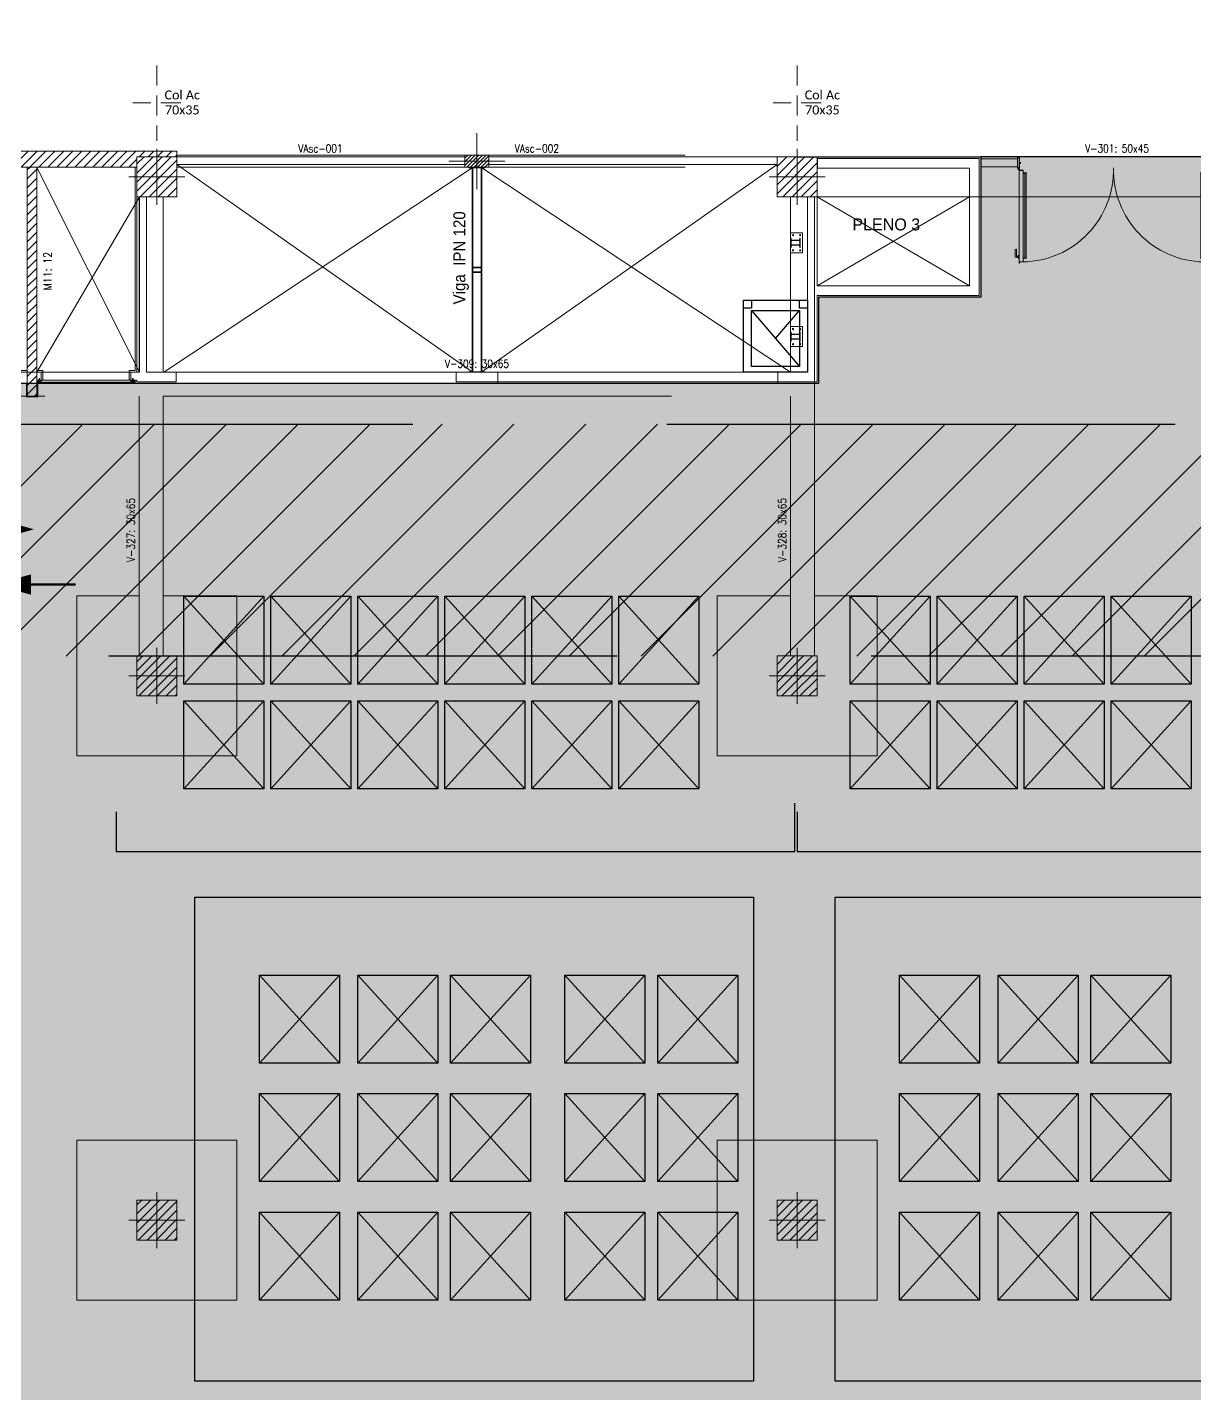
# Model space of a CAD drawing. Header units: millimetres. Extents: x 14 to 290, y 66 to 213.
# Drawn here: x 36.44 to 51.03, y 155.99 to 173.07 of the extents above; entities that cross this region are included whole.
import ezdxf
from ezdxf.enums import TextEntityAlignment as Align

# ---------------------------------------------------------------- set-up
doc = ezdxf.new("R2010")
doc.units = ezdxf.units.MM
for name, pattern in [('HIDDEN', [9.525, 6.35, -3.175]), ('OCASA_TODAS_r08$0$ACAD_ISO10W100', [18, 12, -3, 0, -3]), ('OCASA_TODAS_r08$0$HIDDEN', [0.375, 0.25, -0.125])]:
    doc.linetypes.add(name, pattern=pattern)
for name, color, linetype in [('IRI-OCASA-Layout R 9$0$OCA_EST-Bandeja', 252, 'Continuous'), ('IRI-OCASA-Layout R 9$0$OCA_Mobiliario', 252, 'Continuous'), ('IRI-OCASA-Layout R 9$0$OCA_Montacargas', 252, 'Continuous')]:
    doc.layers.add(name, color=color, linetype=linetype)
for name, color, linetype, lineweight in [('OCASA_TODAS_r08$0$CARP-BARRIDO', 252, 'Continuous', 15), ('OCASA_TODAS_r08$0$CARP-HERRAJES', 252, 'Continuous', 15), ('OCASA_TODAS_r08$0$CARP-HOJA', 252, 'Continuous', 20), ('OCASA_TODAS_r08$0$CARP-MARCO', 252, 'Continuous', 20), ('OCASA_TODAS_r08$0$CARPINTERIA', 252, 'Continuous', 15), ('OCASA_TODAS_r08$0$CGC ARM 0.09', 252, 'Continuous', 15), ('OCASA_TODAS_r08$0$CGC ARM 0.20', 252, 'Continuous', 15), ('OCASA_TODAS_r08$0$CGC ARM 0.30', 252, 'Continuous', 15), ('OCASA_TODAS_r08$0$CGC COLUMNAS', 252, 'Continuous', 20), ('OCASA_TODAS_r08$0$CGC COLUMNAS EJES', 252, 'Continuous', 20), ('OCASA_TODAS_r08$0$CGC COLUMNAS HATCH', 252, 'Continuous', 20), ('OCASA_TODAS_r08$0$CGC TABIQUES', 252, 'Continuous', 20), ('OCASA_TODAS_r08$0$CGC TABIQUES REF', 252, 'Continuous', 20), ('OCASA_TODAS_r08$0$CGC VIGAS', 252, 'HIDDEN', 15), ('OCASA_TODAS_r08$0$CGC VIGAS REF', 252, 'Continuous', 15), ('OCASA_TODAS_r08$0$COLUMNAS ACERO', 252, 'Continuous', 20), ('OCASA_TODAS_r08$0$DESCRIP COLUMNAS', 252, 'Continuous', 20), ('OCASA_TODAS_r08$0$DINTELES', 252, 'OCASA_TODAS_r08$0$HIDDEN', 15), ('OCASA_TODAS_r08$0$EJES COL FE', 252, 'Continuous', 20), ('OCASA_TODAS_r08$0$HACH MURO', 252, 'Continuous', 15), ('OCASA_TODAS_r08$0$HERRERIA', 252, 'Continuous', 20), ('OCASA_TODAS_r08$0$LINEA_DE_PROYECCION', 252, 'HIDDEN', 15), ('OCASA_TODAS_r08$0$MURO CERAMICO DE 12', 252, 'Continuous', 20), ('OCASA_TODAS_r08$0$MURO LADRILLO COMUN', 252, 'Continuous', 20), ('OCASA_TODAS_r08$0$PASES', 252, 'Continuous', 15), ('OCASA_TODAS_r08$0$PASES ASCENSORES', 252, 'Continuous', 15), ('OCASA_TODAS_r08$0$REVOQUES', 251, 'Continuous', 15), ('OCASA_TODAS_r08$0$TABIQUES PLACAS YESO', 251, 'Continuous', 20)]:
    doc.layers.add(name, color=color, linetype=linetype, lineweight=lineweight)
doc.styles.add('OCASA_TODAS_r08$0$CGC .15', font='arial.ttf', dxfattribs={"width": 0.9, "height": 0.15})
doc.styles.add('OCASA_TODAS_r08$0$CYPETXT', font='romans__.ttf', dxfattribs={"height": 0.2})
doc.styles.add('OCASA_TODAS_r08$0$Standard', font='txt')

# ---------------------------------------------------------------- blocks, each defined once
blk = doc.blocks.new('OCASA_TODAS_r08$0$EJES_DE_LA_COLUMNA')
at = {"layer": 'OCASA_TODAS_r08$0$CGC COLUMNAS EJES'}
for p, q in [((0, -0.5), (0, 0.5)), ((-0.5, 0), (0.5, 0))]:
    blk.add_line(p, q, dxfattribs=at)
blk = doc.blocks.new('OCASA_TODAS_r08$0$Estructura PB para Arquitectura')
at = {"layer": 'OCASA_TODAS_r08$0$CGC COLUMNAS HATCH'}
h = blk.add_hatch(dxfattribs=at)
h.set_pattern_fill('ANSI31', color=256, scale=0.01, style=0)
h.set_pattern_definition([(45, (1107.38323, 392.001568), (-0.02245064, 0.02245064), [])])
h.paths.add_polyline_path([(1120.258289, 398.221496), (1120.408289, 398.221496), (1120.408289, 398.296496), (1120.258289, 398.296496)])
h.paths.add_polyline_path([(1120.258289, 398.296496), (1120.408289, 398.296496), (1120.408289, 398.371496), (1120.258289, 398.371496)])
h.paths.add_polyline_path([(1120.258289, 398.296496), (1120.258289, 398.371496), (1120.108289, 398.371496), (1120.108289, 398.296496)])
h.paths.add_polyline_path([(1120.108289, 398.296496), (1120.108289, 398.221496), (1120.258289, 398.221496), (1120.258289, 398.296496)])
at = {"layer": 'OCASA_TODAS_r08$0$CGC COLUMNAS'}
for points in [[(1116.008231, 397.851496), (1116.508231, 397.851496), (1116.508231, 398.351496), (1116.008231, 398.351496), (1116.008231, 397.851496)], [(1116.008231, 397.851496), (1116.508231, 397.851496), (1116.508231, 398.351496), (1116.008231, 398.351496), (1116.008231, 397.851496)], [(1124.008348, 397.851474), (1124.508348, 397.851474), (1124.508348, 398.351474), (1124.008348, 398.351474), (1124.008348, 397.851474)], [(1124.008348, 397.851474), (1124.508348, 397.851474), (1124.508348, 398.351474), (1124.008348, 398.351474), (1124.008348, 397.851474)], [(1116.008231, 391.612974), (1116.508231, 391.612974), (1116.508231, 392.112974), (1116.008231, 392.112974), (1116.008231, 391.612974)], [(1116.008231, 391.612974), (1116.508231, 391.612974), (1116.508231, 392.112974), (1116.008231, 392.112974), (1116.008231, 391.612974)], [(1124.008231, 391.612974), (1124.508231, 391.612974), (1124.508231, 392.112974), (1124.008231, 392.112974), (1124.008231, 391.612974)], [(1124.008231, 391.612974), (1124.508231, 391.612974), (1124.508231, 392.112974), (1124.008231, 392.112974), (1124.008231, 391.612974)], [(1116.008194, 384.812974), (1116.508194, 384.812974), (1116.508194, 385.312974), (1116.008194, 385.312974), (1116.008194, 384.812974)], [(1116.008194, 384.812974), (1116.508194, 384.812974), (1116.508194, 385.312974), (1116.008194, 385.312974), (1116.008194, 384.812974)], [(1124.008194, 384.812974), (1124.508194, 384.812974), (1124.508194, 385.312974), (1124.008194, 385.312974), (1124.008194, 384.812974)], [(1124.008194, 384.812974), (1124.508194, 384.812974), (1124.508194, 385.312974), (1124.008194, 385.312974), (1124.008194, 384.812974)]]:
    blk.add_lwpolyline(points, close=True, dxfattribs=at)
at = {"layer": 'OCASA_TODAS_r08$0$CGC COLUMNAS', "elevation": -0.000029}
blk.add_lwpolyline([(1120.108289, 398.371496), (1120.408289, 398.371496), (1120.408289, 398.221496), (1120.108289, 398.221496)], close=True, dxfattribs=at)
at = {"layer": 'OCASA_TODAS_r08$0$CGC COLUMNAS HATCH'}
for p, q in [((1116.00823, 397.922906, -0.000029), (1116.43682, 398.351496, -0.000029)), ((1116.00823, 398.14918, -0.000029), (1116.210546, 398.351496, -0.000029)), ((1116.00823, 398.262317, -0.000029), (1116.097409, 398.351496, -0.000029)), ((1116.00823, 398.036043, -0.000029), (1116.323683, 398.351496, -0.000029)), ((1116.049957, 397.851496, -0.000029), (1116.50823, 398.309769, -0.000029)), ((1124.008348, 397.890291, -0.000029), (1124.469531, 398.351474, -0.000029)), ((1124.008348, 398.116565, -0.000029), (1124.243257, 398.351474, -0.000029)), ((1124.008348, 398.342839, -0.000029), (1124.016983, 398.351474, -0.000029)), ((1124.008348, 398.229702, -0.000029), (1124.13012, 398.351474, -0.000029)), ((1124.008348, 398.003428, -0.000029), (1124.356394, 398.351474, -0.000029)), ((1124.082669, 397.851474, -0.000029), (1124.508348, 398.277154, -0.000029)), ((1116.163094, 397.851496, -0.000029), (1116.50823, 398.196632, -0.000029)), ((1116.276231, 397.851496, -0.000029), (1116.50823, 398.083495, -0.000029)), ((1124.195806, 397.851474, -0.000029), (1124.508348, 398.164017, -0.000029)), ((1116.389368, 397.851496, -0.000029), (1116.50823, 397.970358, -0.000029)), ((1124.308943, 397.851474, -0.000029), (1124.508348, 398.05088, -0.000029)), ((1124.42208, 397.851474, -0.000029), (1124.508348, 397.937742, -0.000029)), ((1116.502505, 397.851496, -0.000029), (1116.50823, 397.857221, -0.000029)), ((1116.00823, 391.700367, -0.000029), (1116.420838, 392.112974, -0.000029)), ((1116.00823, 391.926641, -0.000029), (1116.194564, 392.112974, -0.000029)), ((1116.00823, 392.039778, -0.000029), (1116.081427, 392.112974, -0.000029)), ((1116.00823, 391.813504, -0.000029), (1116.307701, 392.112974, -0.000029)), ((1124.00823, 391.667634, -0.000029), (1124.453571, 392.112974, -0.000029)), ((1124.00823, 391.893908, -0.000029), (1124.227297, 392.112974, -0.000029)), ((1124.00823, 392.007045, -0.000029), (1124.11416, 392.112974, -0.000029)), ((1124.00823, 391.780771, -0.000029), (1124.340434, 392.112974, -0.000029)), ((1116.033975, 391.612974, -0.000029), (1116.50823, 392.087229, -0.000029)), ((1116.147112, 391.612974, -0.000029), (1116.50823, 391.974092, -0.000029)), ((1124.066708, 391.612974, -0.000029), (1124.50823, 392.054496, -0.000029)), ((1124.179845, 391.612974, -0.000029), (1124.50823, 391.941359, -0.000029)), ((1116.260249, 391.612974, -0.000029), (1116.50823, 391.860955, -0.000029)), ((1124.292982, 391.612974, -0.000029), (1124.50823, 391.828222, -0.000029)), ((1116.373387, 391.612974, -0.000029), (1116.50823, 391.747818, -0.000029)), ((1116.486524, 391.612974, -0.000029), (1116.50823, 391.634681, -0.000029)), ((1124.40612, 391.612974, -0.000029), (1124.50823, 391.715085, -0.000029)), ((1116.008194, 384.912105, -0.000029), (1116.409063, 385.312974, -0.000029)), ((1116.008194, 385.138379, -0.000029), (1116.182789, 385.312974, -0.000029)), ((1116.008194, 385.251516, -0.000029), (1116.069652, 385.312974, -0.000029)), ((1116.008194, 385.025242, -0.000029), (1116.295926, 385.312974, -0.000029)), ((1116.0222, 384.812974, -0.000029), (1116.508194, 385.298968, -0.000029)), ((1124.008194, 384.879372, -0.000029), (1124.441796, 385.312974, -0.000029)), ((1124.008194, 384.992509, -0.000029), (1124.328659, 385.312974, -0.000029)), ((1124.008194, 385.218783, -0.000029), (1124.102385, 385.312974, -0.000029)), ((1124.008194, 385.105646, -0.000029), (1124.215522, 385.312974, -0.000029)), ((1116.135337, 384.812974, -0.000029), (1116.508194, 385.185831, -0.000029)), ((1124.054933, 384.812974, -0.000029), (1124.508194, 385.266235, -0.000029)), ((1124.16807, 384.812974, -0.000029), (1124.508194, 385.153098, -0.000029)), ((1116.248475, 384.812974, -0.000029), (1116.508194, 385.072694, -0.000029)), ((1116.361612, 384.812974, -0.000029), (1116.508194, 384.959557, -0.000029)), ((1124.281208, 384.812974, -0.000029), (1124.508194, 385.039961, -0.000029)), ((1116.474749, 384.812974, -0.000029), (1116.508194, 384.84642, -0.000029)), ((1124.394345, 384.812974, -0.000029), (1124.508194, 384.926824, -0.000029)), ((1124.507482, 384.812974, -0.000029), (1124.508194, 384.813687, -0.000029))]:
    blk.add_line(p, q, dxfattribs=at)
at = {"layer": 'OCASA_TODAS_r08$0$CGC TABIQUES'}
for p, q in [((1108.608352, 398.421496, -0.000029), (1116.508231, 398.421496, -0.000029)), ((1116.508231, 398.351496, -0.000029), (1116.508231, 398.421496, -0.000029)), ((1108.608352, 398.221496, -0.000029), (1116.008231, 398.221496, -0.000029))]:
    blk.add_line(p, q, dxfattribs=at)
at = {"layer": 'OCASA_TODAS_r08$0$CGC TABIQUES', "ltscale": 0.7, "elevation": -0.00002}
blk.add_lwpolyline([(1114.758742, 398.221663), (1114.638742, 398.221663), (1114.638741, 395.361302), (1114.758741, 395.361302)], close=True, dxfattribs=at)
at = {"layer": 'OCASA_TODAS_r08$0$CGC VIGAS', "lineweight": 9}
for p, q in [((1116.508231, 398.371496, -0.000029), (1124.008348, 398.371496, -0.000029)), ((1124.508348, 398.351474, -0.000029), (1132.008264, 398.351474, -0.000029)), ((1116.508231, 398.221496, -0.000029), (1124.008348, 398.221496, -0.000029)), ((1116.038062, 397.851496, -0.000029), (1116.038037, 395.661295, -0.000029)), ((1116.338062, 397.851496, -0.000029), (1116.338037, 395.661293, -0.000029)), ((1124.177862, 397.851474, -0.000029), (1124.177846, 395.661257, -0.000029)), ((1124.477862, 397.851474, -0.000029), (1124.477825, 392.863474, -0.000029)), ((1124.508348, 397.851474, -0.000029), (1132.008264, 397.851474, -0.000029)), ((1110.818269, 395.66132, -0.000029), (1116.038037, 395.661295, -0.000029)), ((1116.338037, 395.661293, -0.000029), (1124.177846, 395.661257, -0.000029)), ((1108.508247, 395.36133, -0.000029), (1116.038033, 395.361295, -0.000029)), ((1116.038033, 395.361295, -0.000029), (1116.038004, 392.863474, -0.000029)), ((1116.338033, 395.361293, -0.000029), (1116.338004, 392.863474, -0.000029)), ((1116.338033, 395.361293, -0.000029), (1124.177844, 395.361257, -0.000029)), ((1124.177844, 395.361257, -0.000029), (1124.177825, 392.863474, -0.000029)), ((1115.258231, 392.862974, -0.000029), (1116.038004, 392.862974, -0.000029)), ((1115.258231, 390.862974, -0.000029), (1115.258231, 392.862974, -0.000029)), ((1116.038004, 392.862474, -0.000029), (1116.037996, 392.112974, -0.000029)), ((1116.338004, 392.862474, -0.000029), (1116.337996, 392.112974, -0.000029)), ((1116.338004, 392.862974, -0.000029), (1117.258231, 392.862974, -0.000029)), ((1123.258231, 392.862974, -0.000029), (1124.177825, 392.862974, -0.000029)), ((1123.258231, 390.862974, -0.000029), (1123.258231, 392.862974, -0.000029)), ((1124.177825, 392.862474, -0.000029), (1124.177819, 392.112974, -0.000029)), ((1124.477825, 392.862474, -0.000029), (1124.477819, 392.112974, -0.000029)), ((1124.477825, 392.862974, -0.000029), (1125.258231, 392.862974, -0.000029)), ((1115.258194, 386.062974, -0.000029), (1117.258194, 386.062974, -0.000029)), ((1115.258194, 384.062974, -0.000029), (1115.258194, 386.062974, -0.000029)), ((1123.258194, 386.062974, -0.000029), (1125.258194, 386.062974, -0.000029)), ((1123.258194, 384.062974, -0.000029), (1123.258194, 386.062974, -0.000029))]:
    blk.add_line(p, q, dxfattribs=at)
for points in [[(1115.258231, 390.862974), (1117.258231, 390.862974), (1117.258231, 392.862974)], [(1123.258231, 390.862974), (1125.258231, 390.862974), (1125.258231, 392.862974)], [(1115.258194, 384.062974), (1117.258194, 384.062974), (1117.258194, 386.062974)], [(1123.258194, 384.062974), (1125.258194, 384.062974), (1125.258194, 386.062974)]]:
    blk.add_lwpolyline(points, dxfattribs=at)
at = {"layer": 'OCASA_TODAS_r08$0$CGC COLUMNAS EJES', "xscale": 0.7, "yscale": 0.7}
for p in [(1120.258289, 398.296496, -0.000029), (1116.258231, 398.101496, -0.000029), (1124.258348, 398.101474, -0.000029), (1116.258231, 391.862974, -0.000029), (1124.258231, 391.862974, -0.000029), (1116.258194, 385.062974, -0.000029), (1124.258194, 385.062974, -0.000029)]:
    blk.add_blockref('OCASA_TODAS_r08$0$EJES_DE_LA_COLUMNA', p, dxfattribs=at)
at = {"layer": 'OCASA_TODAS_r08$0$CGC TABIQUES REF', "style": 'OCASA_TODAS_r08$0$CYPETXT', "width": 0.863438}
blk.add_text('M11: 12', height=0.1, rotation=90, dxfattribs=at).set_placement((1114.892272, 396.922892, -0.000029), align=Align.MIDDLE_CENTER)
at = {"layer": 'OCASA_TODAS_r08$0$CGC VIGAS REF', "style": 'OCASA_TODAS_r08$0$CYPETXT', "width": 0.821201}
for s, p in [('VAsc-001', (1118.302187, 398.456474, -0.000029)), ('VAsc-002', (1121.006982, 398.456474, -0.000029)), ('V-301: 50x45', (1128.258306, 398.456474, -0.000029)), ('V-309: 30x65', (1120.257941, 395.766275, -0.000029))]:
    blk.add_text(s, height=0.1, dxfattribs=at).set_placement(p, align=Align.MIDDLE_CENTER)
for s, p in [('V-327: 30x65', (1115.933014, 393.687137, -0.000029)), ('V-328: 30x65', (1124.072831, 393.687117, -0.000029))]:
    blk.add_text(s, height=0.1, rotation=90, dxfattribs=at).set_placement(p, align=Align.MIDDLE_CENTER)
blk = doc.blocks.new('OCASA_TODAS_r08$0$COL ACERO 75 X 50')
at = {"layer": 'OCASA_TODAS_r08$0$EJES COL FE', "color": 252, "linetype": 'OCASA_TODAS_r08$0$HIDDEN'}
for p, q in [((104.763401, -684.220664, -0.572955), (104.763401, -683.620664, -0.572955)), ((105.229249, -683.920664, -0.572955), (104.288401, -683.920664, -0.572955))]:
    blk.add_line(p, q, dxfattribs=at)
at = {"layer": 'OCASA_TODAS_r08$0$DESCRIP COLUMNAS', "insert": (104.916559, -683.868448, -0.372955), "char_height": 0.1125, "attachment_point": 1, "rotation": 270, "style": 'OCASA_TODAS_r08$0$Standard'}
blk.add_mtext_dynamic_manual_height_columns('\\pxqc;{\\fCalibri Light|b0|i0|c0|p34;Col Ac \\P70x35}', width=0.737699, gutter_width=12.5, heights=[0], dxfattribs=at)
blk = doc.blocks.new('OCASA_TODAS_r08$0$P8 10')
at = {"layer": 'OCASA_TODAS_r08$0$CARP-BARRIDO'}
for centre, radius, start, end in [((-40.152006, 110.6808), 1.14736, 270.935575, 1.427594), ((-37.85535, 110.683341, -0.000016), 1.149947, 178.70229, 268.934541)]:
    blk.add_arc(centre, radius, start, end, dxfattribs=at)
at = {"layer": 'OCASA_TODAS_r08$0$CARP-HERRAJES'}
for p, q in [((-40.133442, 110.647063), (-40.093286, 110.647063)), ((-40.093286, 110.642502), (-40.133442, 110.642502)), ((-40.114666, 109.583808), (-40.114666, 110.642502)), ((-40.094978, 110.642502), (-40.094978, 109.583808)), ((-37.876563, 110.647063), (-37.916718, 110.647063)), ((-37.916718, 110.642502), (-37.876563, 110.642502)), ((-37.915026, 110.642502), (-37.915026, 109.583808)), ((-37.895339, 109.583808), (-37.895339, 110.642502)), ((-40.232442, 109.600528), (-40.232442, 109.682528)), ((-40.221442, 109.692528), (-40.222442, 109.692528)), ((-40.218442, 109.609528), (-40.218442, 109.689528)), ((-37.791563, 109.609528), (-37.791563, 109.689528)), ((-37.788563, 109.692528), (-37.787563, 109.692528)), ((-37.777563, 109.600528), (-37.777563, 109.682528)), ((-40.195442, 109.590528), (-40.222442, 109.590528)), ((-40.195442, 109.604528), (-40.213442, 109.604528)), ((-40.195442, 109.582603), (-40.195442, 109.611603)), ((-40.192442, 109.614603), (-40.183442, 109.614603)), ((-40.183442, 109.579603), (-40.192442, 109.579603)), ((-40.133442, 109.583808), (-40.093286, 109.583808)), ((-40.093286, 109.579247), (-40.133442, 109.579247)), ((-37.876563, 109.583808), (-37.916718, 109.583808)), ((-37.916718, 109.579247), (-37.876563, 109.579247)), ((-37.817563, 109.614603), (-37.826563, 109.614603)), ((-37.826563, 109.579603), (-37.817563, 109.579603)), ((-37.814563, 109.582603), (-37.814563, 109.611603)), ((-37.814563, 109.604528), (-37.796563, 109.604528)), ((-37.814563, 109.590528), (-37.787563, 109.590528))]:
    blk.add_line(p, q, dxfattribs=at)
for centre, radius, start, end in [((-40.093286, 110.644782), 0.00228, 270, 90), ((-37.916718, 110.644782), 0.00228, 90, 270), ((-40.222442, 109.682528), 0.01, 90, 180), ((-40.221442, 109.689528), 0.003, 0, 90), ((-37.788563, 109.689528), 0.003, 90, 180), ((-37.787563, 109.682528), 0.01, 0, 90), ((-40.222442, 109.600528), 0.01, 180, 270), ((-40.213442, 109.609528), 0.005, 180, 270), ((-40.192442, 109.611603), 0.003, 90, 180), ((-40.192442, 109.582603), 0.003, 180, 270), ((-40.093286, 109.581527), 0.00228, 270, 90), ((-37.916718, 109.581527), 0.00228, 90, 270), ((-37.817563, 109.611603), 0.003, 0, 90), ((-37.817563, 109.582603), 0.003, 270, 0), ((-37.796563, 109.609528), 0.005, 270, 0), ((-37.787563, 109.600528), 0.01, 270, 0)]:
    blk.add_arc(centre, radius, start, end, dxfattribs=at)
at = {"layer": 'OCASA_TODAS_r08$0$CARP-HOJA'}
for p, q in [((-40.183442, 109.521093), (-40.183442, 110.691093)), ((-40.182242, 110.535286), (-40.182242, 110.691093)), ((-40.179642, 110.691093), (-40.179642, 110.677393)), ((-40.134642, 110.677393), (-40.179642, 110.677393)), ((-40.178442, 110.678593), (-40.178442, 110.691093)), ((-40.133442, 110.678593), (-40.178442, 110.678593)), ((-40.134642, 110.520286), (-40.134642, 110.677393)), ((-40.133442, 109.533593), (-40.133442, 110.678593)), ((-37.876563, 109.533593), (-37.876563, 110.678593)), ((-37.876563, 110.678593), (-37.831563, 110.678593)), ((-37.875363, 110.520286), (-37.875363, 110.677393)), ((-37.875363, 110.677393), (-37.830363, 110.677393)), ((-37.831563, 110.678593), (-37.831563, 110.691093)), ((-37.830363, 110.691093), (-37.830363, 110.677393)), ((-37.827763, 110.535286), (-37.827763, 110.691093)), ((-37.826563, 109.521093), (-37.826563, 110.691093)), ((-40.182242, 109.521093), (-40.182242, 110.535286)), ((-40.134642, 109.534793), (-40.134642, 110.520286)), ((-37.875363, 109.534793), (-37.875363, 110.520286)), ((-37.827763, 109.521093), (-37.827763, 110.535286)), ((-40.179642, 109.534793), (-40.134642, 109.534793)), ((-40.179642, 109.534793), (-40.179642, 109.521093)), ((-40.178442, 109.533593), (-40.133442, 109.533593)), ((-40.178442, 109.533593), (-40.178442, 109.521093)), ((-37.831563, 109.533593), (-37.876563, 109.533593)), ((-37.830363, 109.534793), (-37.875363, 109.534793)), ((-37.831563, 109.533593), (-37.831563, 109.521093)), ((-37.830363, 109.534793), (-37.830363, 109.521093))]:
    blk.add_line(p, q, dxfattribs=at)
for centre, radius, start, end in [((-40.180942, 110.691093), 0.0025, 0, 180), ((-40.180942, 110.691093), 0.0013, 0, 180), ((-37.829063, 110.691093), 0.0025, 0, 180), ((-37.829063, 110.691093), 0.0013, 0, 180), ((-40.180942, 109.521093), 0.0025, 180, 0), ((-40.180942, 109.521093), 0.0013, 180, 0), ((-37.829063, 109.521093), 0.0025, 180, 0), ((-37.829063, 109.521093), 0.0013, 180, 0)]:
    blk.add_arc(centre, radius, start, end, dxfattribs=at)
at = {"layer": 'OCASA_TODAS_r08$0$CARP-MARCO'}
for p, q in [((-40.180002, 110.84024), (-40.205002, 110.84024)), ((-40.205002, 110.84024), (-40.205002, 110.82524)), ((-40.205002, 110.84024), (-40.205002, 110.82364)), ((-40.181602, 110.83864), (-40.203402, 110.83864)), ((-40.203402, 110.83864), (-40.203402, 110.82524)), ((-40.203402, 110.83864), (-40.203402, 110.82364)), ((-40.181602, 110.77544), (-40.181602, 110.83864)), ((-40.180002, 110.77704), (-40.180002, 110.84024)), ((-37.830002, 110.77704), (-37.830002, 110.84024)), ((-37.830002, 110.84024), (-37.805002, 110.84024)), ((-37.828402, 110.77544), (-37.828402, 110.83864)), ((-37.828402, 110.83864), (-37.806602, 110.83864)), ((-37.806602, 110.83864), (-37.806602, 110.82524)), ((-37.806602, 110.83864), (-37.806602, 110.82364)), ((-37.805002, 110.84024), (-37.805002, 110.82524)), ((-37.805002, 110.84024), (-37.805002, 110.82364)), ((-40.203402, 110.82364), (-40.205002, 110.82364)), ((-40.205002, 110.70704), (-40.205002, 110.72364)), ((-40.203402, 110.72364), (-40.205002, 110.72364)), ((-40.205002, 110.70704), (-40.205002, 110.72204)), ((-40.205002, 110.70704), (-40.180002, 110.70704)), ((-40.203402, 110.70864), (-40.203402, 110.72364)), ((-40.203402, 110.70864), (-40.203402, 110.72204)), ((-40.203402, 110.70864), (-40.181602, 110.70864)), ((-40.197002, 110.695532), (-40.197002, 110.70704)), ((-40.195002, 110.700365), (-40.195002, 110.70704)), ((-40.195002, 110.698937), (-40.195002, 110.70704)), ((-40.193282, 110.688769), (-40.183442, 110.680137)), ((-40.189698, 110.688535), (-40.183442, 110.682968)), ((-40.166602, 110.77544), (-40.181602, 110.77544)), ((-40.181602, 110.70864), (-40.181602, 110.76364)), ((-40.181602, 110.76364), (-40.166602, 110.76364)), ((-40.165002, 110.77704), (-40.180002, 110.77704)), ((-40.180002, 110.70704), (-40.180002, 110.76204)), ((-40.180002, 110.76204), (-40.165002, 110.76204)), ((-40.166602, 110.76364), (-40.166602, 110.77544)), ((-40.165002, 110.76204), (-40.165002, 110.77704)), ((-37.845002, 110.76204), (-37.845002, 110.77704)), ((-37.845002, 110.77704), (-37.830002, 110.77704)), ((-37.830002, 110.76204), (-37.845002, 110.76204)), ((-37.843402, 110.76364), (-37.843402, 110.77544)), ((-37.843402, 110.77544), (-37.828402, 110.77544)), ((-37.828402, 110.76364), (-37.843402, 110.76364)), ((-37.830002, 110.70704), (-37.830002, 110.76204)), ((-37.805002, 110.70704), (-37.830002, 110.70704)), ((-37.828402, 110.70864), (-37.828402, 110.76364)), ((-37.806602, 110.70864), (-37.828402, 110.70864)), ((-37.816722, 110.688769), (-37.826563, 110.680137)), ((-37.820307, 110.688535), (-37.826563, 110.682968)), ((-37.815002, 110.700365), (-37.815002, 110.70704)), ((-37.815002, 110.698937), (-37.815002, 110.70704)), ((-37.813002, 110.695532), (-37.813002, 110.70704)), ((-37.806602, 110.82364), (-37.805002, 110.82364)), ((-37.806602, 110.70864), (-37.806602, 110.72364)), ((-37.806602, 110.72364), (-37.805002, 110.72364)), ((-37.806602, 110.70864), (-37.806602, 110.72204)), ((-37.805002, 110.70704), (-37.805002, 110.72364)), ((-37.805002, 110.70704), (-37.805002, 110.72204))]:
    blk.add_line(p, q, dxfattribs=at)
for centre in [(-40.191117, 110.694365), (-37.818888, 110.694365)]:
    blk.add_circle(centre, 0.006, dxfattribs=at)

msp = doc.modelspace()

# ---------------------------------------------------------------- hatches: boundary and pattern name
at = {"true_color": 0xff38ff}
h = msp.add_hatch(color=6, dxfattribs=at)
h.dxf.hatch_style = 1
h.paths.add_polyline_path([(32.979, 168.621), (32.979, 163.898), (30.428, 163.898), (30.328, 163.898), (30.417, 149.692), (31.572, 149.692), (31.572, 149.692), (31.583, 144.001), (82.186, 144.001), (82.186, 148.079), (89.394, 148.091), (89.394, 167.26), (133.706, 167.26), (133.706, 176.182), (78.008, 176.182), (78.008, 171.449), (62.058, 171.472), (62.058, 168.253), (53.928, 168.253), (53.928, 171.452), (48.355, 171.452), (48.355, 169.7), (46.328, 169.7), (46.328, 168.621)])
at = {"linetype": 'HIDDEN'}
h = msp.add_hatch(dxfattribs=at)
h.set_pattern_fill('LINE', color=251, scale=0.2, angle=45)
h.set_pattern_definition([(45, (29.05927, 41.50154), (-0.4490128, 0.4490128), [])])
h.paths.add_polyline_path([(34.908, 168.113), (81.909, 168.114), (81.909, 165.214), (34.908, 165.213)])
at = {"layer": 'OCASA_TODAS_r08$0$HACH MURO'}
h = msp.add_hatch(dxfattribs=at)
h.set_pattern_fill('ANSI31', color=256, scale=0.025, style=0)
h.set_pattern_definition([(45, (-5.27077, 89.39226), (-0.0561266, 0.0561266), [])])
h.paths.add_polyline_path([(30.408, 171.522), (30.408, 171.322), (37.808, 171.322), (37.808, 171.452), (38.308, 171.452), (38.308, 171.522)])
h = msp.add_hatch(dxfattribs=at)
h.set_pattern_fill('ANSI31', color=256, scale=0.025, angle=360, style=0)
h.set_pattern_definition([(45, (-254.21317, 123.77755), (-0.0561266, 0.0561266), [])])
h.paths.add_polyline_path([(36.559, 171.321), (36.439, 171.321), (36.439, 168.462), (36.559, 168.462)])

# ---------------------------------------------------------------- linework, layer by layer
at = {"color": 251, "linetype": 'HIDDEN', "elevation": 0}
msp.add_lwpolyline([(34.908, 168.113), (81.909, 168.114), (81.909, 165.214), (34.908, 165.213)], close=True, dxfattribs=at)
for points in [[(36.522, 166.797, 0, 0.25, 0), (36.072, 166.797, 0.25, 0.25, 0), (36.062, 166.797, 0.1, 0.1, 0), (36.062, 166.797, 0.1, 0.1, 0)], [(36.026, 166.107, 0, 0.25, 0), (36.476, 166.107, 0.25, 0.25, 0), (36.486, 166.107, 0.1, 0.1, 0), (36.486, 166.107, 0.1, 0.1, 0)]]:
    msp.add_lwpolyline(points, format="xyseb", dxfattribs=at)
at = {"color": 251, "linetype": 'HIDDEN', "const_width": 0.03, "elevation": 0}
msp.add_lwpolyline([(36.486, 166.107), (37.042, 166.107)], dxfattribs=at)
at = {"layer": 'Defpoints', "color": 6}
msp.add_lwpolyline([(133.706, 176.182), (78.008, 176.182), (78.008, 171.449), (62.058, 171.472), (62.058, 168.253), (53.928, 168.253), (53.928, 171.452), (48.355, 171.452), (48.355, 169.7), (46.328, 169.7), (46.328, 168.621), (32.979, 168.621)], dxfattribs=at)
at = {"layer": 'IRI-OCASA-Layout R 9$0$OCA_EST-Bandeja', "color": 253, "linetype": 'OCASA_TODAS_r08$0$ACAD_ISO10W100', "elevation": 0}
for points in [[(37.549, 163.264), (37.549, 162.769), (46.029, 162.769), (46.029, 163.376)], [(46.058, 163.264), (46.058, 162.769), (54.297, 162.769), (54.297, 163.376)]]:
    msp.add_lwpolyline(points, dxfattribs=at)
for points in [[(38.534, 162.199), (45.513, 162.199), (45.513, 156.149), (38.534, 156.149)], [(46.534, 162.199), (53.513, 162.199), (53.513, 156.149), (46.534, 156.149)]]:
    msp.add_lwpolyline(points, close=True, dxfattribs=at)
at = {"layer": 'IRI-OCASA-Layout R 9$0$OCA_Mobiliario'}
for p, q in [((38.395, 165.963, 0), (39.395, 164.863, 0)), ((39.395, 165.963, 0), (38.395, 164.863, 0)), ((39.482, 165.963, 0), (40.482, 164.863, 0)), ((40.482, 165.963, 0), (39.482, 164.863, 0)), ((40.569, 165.963, 0), (41.569, 164.863, 0)), ((41.569, 165.963, 0), (40.569, 164.863, 0)), ((41.656, 165.963, 0), (42.656, 164.863, 0)), ((42.656, 165.963, 0), (41.656, 164.863, 0)), ((42.743, 165.963, 0), (43.743, 164.863, 0)), ((43.743, 165.963, 0), (42.743, 164.863, 0)), ((43.83, 165.963, 0), (44.83, 164.863, 0)), ((44.83, 165.963, 0), (43.83, 164.863, 0)), ((46.724, 165.963, 0), (47.724, 164.863, 0)), ((47.724, 165.963, 0), (46.724, 164.863, 0)), ((47.811, 165.963, 0), (48.811, 164.863, 0)), ((48.811, 165.963, 0), (47.811, 164.863, 0)), ((48.897, 165.963, 0), (49.897, 164.863, 0)), ((49.897, 165.963, 0), (48.897, 164.863, 0)), ((49.984, 165.963, 0), (50.984, 164.863, 0)), ((50.984, 165.963, 0), (49.984, 164.863, 0)), ((38.395, 164.653, 0), (39.395, 163.553, 0)), ((39.395, 164.653, 0), (38.395, 163.553, 0)), ((39.482, 164.653, 0), (40.482, 163.553, 0)), ((40.482, 164.653, 0), (39.482, 163.553, 0)), ((40.569, 164.653, 0), (41.569, 163.553, 0)), ((41.569, 164.653, 0), (40.569, 163.553, 0)), ((41.656, 164.653, 0), (42.656, 163.553, 0)), ((42.656, 164.653, 0), (41.656, 163.553, 0)), ((42.743, 164.653, 0), (43.743, 163.553, 0)), ((43.743, 164.653, 0), (42.743, 163.553, 0)), ((43.83, 164.653, 0), (44.83, 163.553, 0)), ((44.83, 164.653, 0), (43.83, 163.553, 0)), ((46.724, 164.653, 0), (47.724, 163.553, 0)), ((47.724, 164.653, 0), (46.724, 163.553, 0)), ((47.811, 164.653, 0), (48.811, 163.553, 0)), ((48.811, 164.653, 0), (47.811, 163.553, 0)), ((48.897, 164.653, 0), (49.897, 163.553, 0)), ((49.897, 164.653, 0), (48.897, 163.553, 0)), ((49.984, 164.653, 0), (50.984, 163.553, 0)), ((50.984, 164.653, 0), (49.984, 163.553, 0)), ((39.34, 161.224, 0), (40.34, 160.124, 0)), ((40.34, 161.224, 0), (39.34, 160.124, 0)), ((40.57, 161.224, 0), (41.57, 160.124, 0)), ((41.57, 161.224, 0), (40.57, 160.124, 0)), ((41.729, 161.224, 0), (42.729, 160.124, 0)), ((42.729, 161.224, 0), (41.729, 160.124, 0)), ((43.157, 161.224, 0), (44.157, 160.124, 0)), ((44.157, 161.224, 0), (43.157, 160.124, 0)), ((44.317, 161.224, 0), (45.317, 160.124, 0)), ((45.317, 161.224, 0), (44.317, 160.124, 0)), ((47.34, 161.224, 0), (48.34, 160.124, 0)), ((48.34, 161.224, 0), (47.34, 160.124, 0)), ((48.57, 161.224, 0), (49.57, 160.124, 0)), ((49.57, 161.224, 0), (48.57, 160.124, 0)), ((49.729, 161.224, 0), (50.729, 160.124, 0)), ((50.729, 161.224, 0), (49.729, 160.124, 0)), ((39.34, 159.744, 0), (40.34, 158.644, 0)), ((40.34, 159.744, 0), (39.34, 158.644, 0)), ((40.57, 159.744, 0), (41.57, 158.644, 0)), ((41.57, 159.744, 0), (40.57, 158.644, 0)), ((41.729, 159.744, 0), (42.729, 158.644, 0)), ((42.729, 159.744, 0), (41.729, 158.644, 0)), ((43.157, 159.744, 0), (44.157, 158.644, 0)), ((44.157, 159.744, 0), (43.157, 158.644, 0)), ((44.317, 159.744, 0), (45.317, 158.644, 0)), ((45.317, 159.744, 0), (44.317, 158.644, 0)), ((47.34, 159.744, 0), (48.34, 158.644, 0)), ((48.34, 159.744, 0), (47.34, 158.644, 0)), ((48.57, 159.744, 0), (49.57, 158.644, 0)), ((49.57, 159.744, 0), (48.57, 158.644, 0)), ((49.729, 159.744, 0), (50.729, 158.644, 0)), ((50.729, 159.744, 0), (49.729, 158.644, 0)), ((39.34, 158.264, 0), (40.34, 157.164, 0)), ((40.34, 158.264, 0), (39.34, 157.164, 0)), ((40.57, 158.264, 0), (41.57, 157.164, 0)), ((41.57, 158.264, 0), (40.57, 157.164, 0)), ((41.729, 158.264, 0), (42.729, 157.164, 0)), ((42.729, 158.264, 0), (41.729, 157.164, 0)), ((43.157, 158.264, 0), (44.157, 157.164, 0)), ((44.157, 158.264, 0), (43.157, 157.164, 0)), ((44.317, 158.264, 0), (45.317, 157.164, 0)), ((45.317, 158.264, 0), (44.317, 157.164, 0)), ((47.34, 158.264, 0), (48.34, 157.164, 0)), ((48.34, 158.264, 0), (47.34, 157.164, 0)), ((48.57, 158.264, 0), (49.57, 157.164, 0)), ((49.57, 158.264, 0), (48.57, 157.164, 0)), ((49.729, 158.264, 0), (50.729, 157.164, 0)), ((50.729, 158.264, 0), (49.729, 157.164, 0))]:
    msp.add_line(p, q, dxfattribs=at)
at = {"layer": 'IRI-OCASA-Layout R 9$0$OCA_Mobiliario', "elevation": 0}
for points in [[(38.395, 165.963), (39.395, 165.963), (39.395, 164.863), (38.395, 164.863)], [(39.482, 165.963), (40.482, 165.963), (40.482, 164.863), (39.482, 164.863)], [(40.569, 165.963), (41.569, 165.963), (41.569, 164.863), (40.569, 164.863)], [(41.656, 165.963), (42.656, 165.963), (42.656, 164.863), (41.656, 164.863)], [(42.743, 165.963), (43.743, 165.963), (43.743, 164.863), (42.743, 164.863)], [(43.83, 165.963), (44.83, 165.963), (44.83, 164.863), (43.83, 164.863)], [(46.724, 165.963), (47.724, 165.963), (47.724, 164.863), (46.724, 164.863)], [(47.811, 165.963), (48.811, 165.963), (48.811, 164.863), (47.811, 164.863)], [(48.897, 165.963), (49.897, 165.963), (49.897, 164.863), (48.897, 164.863)], [(49.984, 165.963), (50.984, 165.963), (50.984, 164.863), (49.984, 164.863)], [(38.395, 164.653), (39.395, 164.653), (39.395, 163.553), (38.395, 163.553)], [(39.482, 164.653), (40.482, 164.653), (40.482, 163.553), (39.482, 163.553)], [(40.569, 164.653), (41.569, 164.653), (41.569, 163.553), (40.569, 163.553)], [(41.656, 164.653), (42.656, 164.653), (42.656, 163.553), (41.656, 163.553)], [(42.743, 164.653), (43.743, 164.653), (43.743, 163.553), (42.743, 163.553)], [(43.83, 164.653), (44.83, 164.653), (44.83, 163.553), (43.83, 163.553)], [(46.724, 164.653), (47.724, 164.653), (47.724, 163.553), (46.724, 163.553)], [(47.811, 164.653), (48.811, 164.653), (48.811, 163.553), (47.811, 163.553)], [(48.897, 164.653), (49.897, 164.653), (49.897, 163.553), (48.897, 163.553)], [(49.984, 164.653), (50.984, 164.653), (50.984, 163.553), (49.984, 163.553)], [(39.34, 161.224), (40.34, 161.224), (40.34, 160.124), (39.34, 160.124)], [(40.57, 161.224), (41.57, 161.224), (41.57, 160.124), (40.57, 160.124)], [(41.729, 161.224), (42.729, 161.224), (42.729, 160.124), (41.729, 160.124)], [(43.157, 161.224), (44.157, 161.224), (44.157, 160.124), (43.157, 160.124)], [(44.317, 161.224), (45.317, 161.224), (45.317, 160.124), (44.317, 160.124)], [(47.34, 161.224), (48.34, 161.224), (48.34, 160.124), (47.34, 160.124)], [(48.57, 161.224), (49.57, 161.224), (49.57, 160.124), (48.57, 160.124)], [(49.729, 161.224), (50.729, 161.224), (50.729, 160.124), (49.729, 160.124)], [(39.34, 159.744), (40.34, 159.744), (40.34, 158.644), (39.34, 158.644)], [(40.57, 159.744), (41.57, 159.744), (41.57, 158.644), (40.57, 158.644)], [(41.729, 159.744), (42.729, 159.744), (42.729, 158.644), (41.729, 158.644)], [(43.157, 159.744), (44.157, 159.744), (44.157, 158.644), (43.157, 158.644)], [(44.317, 159.744), (45.317, 159.744), (45.317, 158.644), (44.317, 158.644)], [(47.34, 159.744), (48.34, 159.744), (48.34, 158.644), (47.34, 158.644)], [(48.57, 159.744), (49.57, 159.744), (49.57, 158.644), (48.57, 158.644)], [(49.729, 159.744), (50.729, 159.744), (50.729, 158.644), (49.729, 158.644)], [(39.34, 158.264), (40.34, 158.264), (40.34, 157.164), (39.34, 157.164)], [(40.57, 158.264), (41.57, 158.264), (41.57, 157.164), (40.57, 157.164)], [(41.729, 158.264), (42.729, 158.264), (42.729, 157.164), (41.729, 157.164)], [(43.157, 158.264), (44.157, 158.264), (44.157, 157.164), (43.157, 157.164)], [(44.317, 158.264), (45.317, 158.264), (45.317, 157.164), (44.317, 157.164)], [(47.34, 158.264), (48.34, 158.264), (48.34, 157.164), (47.34, 157.164)], [(48.57, 158.264), (49.57, 158.264), (49.57, 157.164), (48.57, 157.164)], [(49.729, 158.264), (50.729, 158.264), (50.729, 157.164), (49.729, 157.164)]]:
    msp.add_lwpolyline(points, close=True, dxfattribs=at)
at = {"layer": 'IRI-OCASA-Layout R 9$0$OCA_Montacargas', "color": 222, "true_color": 0xb90993}
for p, q in [((45.488, 169.533), (46.088, 168.833)), ((45.788, 169.183), (46.088, 169.533))]:
    msp.add_line(p, q, dxfattribs=at)
for points in [[(45.388, 169.661), (46.188, 169.661), (46.188, 168.761), (45.388, 168.761)], [(45.388, 169.661), (45.488, 169.661), (45.488, 169.561), (45.388, 169.561)], [(46.088, 169.661), (46.188, 169.661), (46.188, 169.561), (46.088, 169.561)], [(45.488, 169.533), (46.088, 169.533), (46.088, 168.833), (45.488, 168.833)]]:
    msp.add_lwpolyline(points, close=True, dxfattribs=at)
at = {"layer": 'OCASA_TODAS_r08$0$CARP-HERRAJES'}
for points in [[(36.571, 168.631), (36.606, 168.631), (36.606, 168.636), (36.571, 168.636)], [(36.571, 168.631), (36.606, 168.631), (36.606, 168.636), (36.571, 168.636)], [(36.571, 168.631), (36.606, 168.631), (36.606, 168.636), (36.571, 168.636)], [(36.581, 168.626), (36.596, 168.626), (36.596, 168.631), (36.581, 168.631)], [(36.581, 168.626), (36.596, 168.626), (36.596, 168.631), (36.581, 168.631)], [(36.581, 168.626), (36.596, 168.626), (36.596, 168.631), (36.581, 168.631)], [(37.741, 168.631), (37.776, 168.631), (37.776, 168.636), (37.741, 168.636)], [(37.741, 168.631), (37.776, 168.631), (37.776, 168.636), (37.741, 168.636)], [(37.741, 168.631), (37.776, 168.631), (37.776, 168.636), (37.741, 168.636)], [(37.751, 168.626), (37.766, 168.626), (37.766, 168.631), (37.751, 168.631)], [(37.751, 168.626), (37.766, 168.626), (37.766, 168.631), (37.751, 168.631)], [(37.751, 168.626), (37.766, 168.626), (37.766, 168.631), (37.751, 168.631)]]:
    msp.add_lwpolyline(points, close=True, dxfattribs=at)
for points in [[(36.593, 168.661), (36.593, 168.681), (36.585, 168.681), (36.585, 168.661)], [(36.593, 168.661), (36.593, 168.681), (36.585, 168.681), (36.585, 168.661)], [(36.593, 168.661), (36.593, 168.681), (36.585, 168.681), (36.585, 168.661)], [(36.585, 168.656), (36.585, 168.641), (36.593, 168.641), (36.593, 168.656)], [(36.585, 168.656), (36.585, 168.641), (36.593, 168.641), (36.593, 168.656)], [(36.585, 168.656), (36.585, 168.641), (36.593, 168.641), (36.593, 168.656)], [(37.762, 168.661), (37.762, 168.681), (37.754, 168.681), (37.754, 168.661)], [(37.762, 168.661), (37.762, 168.681), (37.754, 168.681), (37.754, 168.661)], [(37.762, 168.661), (37.762, 168.681), (37.754, 168.681), (37.754, 168.661)], [(37.754, 168.656), (37.754, 168.641), (37.762, 168.641), (37.762, 168.656)], [(37.754, 168.656), (37.754, 168.641), (37.762, 168.641), (37.762, 168.656)], [(37.754, 168.656), (37.754, 168.641), (37.762, 168.641), (37.762, 168.656)]]:
    msp.add_lwpolyline(points, dxfattribs=at)
at = {"layer": 'OCASA_TODAS_r08$0$CARPINTERIA'}
for points in [[(36.564, 168.636), (36.614, 168.636), (36.614, 168.661), (36.564, 168.661)], [(36.564, 168.636), (36.614, 168.636), (36.614, 168.661), (36.564, 168.661)], [(36.564, 168.636), (36.614, 168.636), (36.614, 168.661), (36.564, 168.661)], [(36.569, 168.641), (36.609, 168.641), (36.609, 168.656), (36.569, 168.656)], [(36.569, 168.641), (36.609, 168.641), (36.609, 168.656), (36.569, 168.656)], [(36.569, 168.641), (36.609, 168.641), (36.609, 168.656), (36.569, 168.656)], [(37.733, 168.636), (37.783, 168.636), (37.783, 168.661), (37.733, 168.661)], [(37.733, 168.636), (37.783, 168.636), (37.783, 168.661), (37.733, 168.661)], [(37.733, 168.636), (37.783, 168.636), (37.783, 168.661), (37.733, 168.661)], [(37.738, 168.641), (37.778, 168.641), (37.778, 168.656), (37.738, 168.656)], [(37.738, 168.641), (37.778, 168.641), (37.778, 168.656), (37.738, 168.656)], [(37.738, 168.641), (37.778, 168.641), (37.778, 168.656), (37.738, 168.656)]]:
    msp.add_lwpolyline(points, close=True, dxfattribs=at)
at = {"layer": 'OCASA_TODAS_r08$0$CGC ARM 0.09'}
for p, q in [((42.007, 171.317, 0), (42.007, 168.766, 0)), ((42.11, 171.317, 0), (42.11, 168.766, 0))]:
    msp.add_line(p, q, dxfattribs=at)
at = {"layer": 'OCASA_TODAS_r08$0$CGC ARM 0.09', "elevation": 0}
for points in [[(41.998, 171.317), (41.998, 168.766)], [(42.118, 168.766), (42.118, 171.317)]]:
    msp.add_lwpolyline(points, dxfattribs=at)
at = {"layer": 'OCASA_TODAS_r08$0$CGC ARM 0.20'}
for points in [[(46.128, 170.254), (46.128, 170.504), (45.978, 170.504), (45.978, 170.254)], [(46.128, 169.08), (46.128, 169.33), (45.978, 169.33), (45.978, 169.08)]]:
    msp.add_lwpolyline(points, close=True, dxfattribs=at)
for points in [[(46.098, 170.437), (46.098, 170.379), (46.095, 170.379, -0.374036), (46.092, 170.381), (46.089, 170.401, 0.374036), (46.084, 170.405), (45.992, 170.405, 0.374036), (45.987, 170.401), (45.984, 170.381, -0.374036), (45.981, 170.379), (45.978, 170.379), (45.978, 170.437), (45.981, 170.437, -0.374036), (45.984, 170.434), (45.987, 170.415, 0.374036), (45.992, 170.41), (46.084, 170.41, 0.374036), (46.089, 170.415), (46.092, 170.434, -0.374036), (46.095, 170.437)], [(46.098, 170.379), (46.098, 170.321), (46.095, 170.321, -0.374036), (46.092, 170.323), (46.089, 170.343, 0.374036), (46.084, 170.347), (45.992, 170.347, 0.374036), (45.987, 170.343), (45.984, 170.323, -0.374036), (45.981, 170.321), (45.978, 170.321), (45.978, 170.379), (45.981, 170.379, -0.374036), (45.984, 170.376), (45.987, 170.357, 0.374036), (45.992, 170.352), (46.084, 170.352, 0.374036), (46.089, 170.357), (46.092, 170.376, -0.374036), (46.095, 170.379)], [(42.118, 170.099), (42.118, 170.041), (42.115, 170.041, -0.374036), (42.112, 170.043), (42.11, 170.063, 0.374036), (42.105, 170.067), (42.012, 170.067, 0.374036), (42.007, 170.063), (42.004, 170.043, -0.374036), (42.001, 170.041), (41.998, 170.041), (41.998, 170.099), (42.001, 170.099, -0.374036), (42.004, 170.096), (42.007, 170.076, 0.374036), (42.012, 170.072), (42.105, 170.072, 0.374036), (42.11, 170.076), (42.112, 170.096, -0.374036), (42.115, 170.099)], [(42.118, 170.041), (42.118, 169.983), (42.115, 169.983, -0.374036), (42.112, 169.985), (42.11, 170.005, 0.374036), (42.105, 170.009), (42.012, 170.009, 0.374036), (42.007, 170.005), (42.004, 169.985, -0.374036), (42.001, 169.983), (41.998, 169.983), (41.998, 170.041), (42.001, 170.041, -0.374036), (42.004, 170.038), (42.007, 170.018, 0.374036), (42.012, 170.014), (42.105, 170.014, 0.374036), (42.11, 170.018), (42.112, 170.038, -0.374036), (42.115, 170.041)], [(46.098, 169.263), (46.098, 169.205), (46.095, 169.205, -0.374036), (46.092, 169.207), (46.089, 169.227, 0.374036), (46.084, 169.231), (45.992, 169.231, 0.374036), (45.987, 169.227), (45.984, 169.207, -0.374036), (45.981, 169.205), (45.978, 169.205), (45.978, 169.263), (45.981, 169.263, -0.374036), (45.984, 169.26), (45.987, 169.241, 0.374036), (45.992, 169.236), (46.084, 169.236, 0.374036), (46.089, 169.241), (46.092, 169.26, -0.374036), (46.095, 169.263)], [(46.098, 169.205), (46.098, 169.147), (46.095, 169.147, -0.374036), (46.092, 169.149), (46.089, 169.169, 0.374036), (46.084, 169.173), (45.992, 169.173, 0.374036), (45.987, 169.169), (45.984, 169.149, -0.374036), (45.981, 169.147), (45.978, 169.147), (45.978, 169.205), (45.981, 169.205, -0.374036), (45.984, 169.202), (45.987, 169.183, 0.374036), (45.992, 169.178), (46.084, 169.178, 0.374036), (46.089, 169.183), (46.092, 169.202, -0.374036), (46.095, 169.205)]]:
    msp.add_lwpolyline(points, format="xyb", close=True, dxfattribs=at)
for centre in [(46.008, 170.474), (46.098, 170.474), (46.008, 170.284), (46.098, 170.284), (46.008, 169.3), (46.098, 169.3), (46.008, 169.11), (46.098, 169.11)]:
    msp.add_circle(centre, 0.008, dxfattribs=at)
at = {"layer": 'OCASA_TODAS_r08$0$CGC ARM 0.30', "elevation": 0}
for points in [[(41.958, 171.317), (42.158, 171.317), (42.158, 171.322), (41.958, 171.322)], [(41.958, 168.761), (42.158, 168.761), (42.158, 168.766), (41.958, 168.766)]]:
    msp.add_lwpolyline(points, close=True, dxfattribs=at)
at = {"layer": 'OCASA_TODAS_r08$0$DINTELES'}
for p, q in [((42.318, 168.761, 0), (45.818, 168.761, 0)), ((42.318, 168.621, 0), (45.818, 168.621, 0))]:
    msp.add_line(p, q, dxfattribs=at)
at = {"layer": 'OCASA_TODAS_r08$0$HERRERIA'}
msp.add_lwpolyline([(36.559, 168.661), (36.564, 168.661), (36.564, 168.636), (37.783, 168.636), (37.783, 168.661), (37.788, 168.661), (37.788, 168.631), (36.559, 168.631), (36.559, 168.661)], dxfattribs=at)
msp.add_lwpolyline([(36.559, 168.661), (36.564, 168.661), (36.564, 168.636), (37.783, 168.636), (37.783, 168.661), (37.788, 168.661), (37.788, 168.631), (36.559, 168.631), (36.559, 168.661)], dxfattribs=at)
msp.add_lwpolyline([(36.559, 168.661), (36.564, 168.661), (36.564, 168.636), (37.783, 168.636), (37.783, 168.661), (37.788, 168.661), (37.788, 168.631), (36.559, 168.631), (36.559, 168.661)], dxfattribs=at)
msp.add_lwpolyline([(36.564, 168.636), (37.783, 168.636), (37.783, 168.661), (36.564, 168.661)], close=True, dxfattribs=at)
msp.add_lwpolyline([(36.564, 168.636), (37.783, 168.636), (37.783, 168.661), (36.564, 168.661)], close=True, dxfattribs=at)
msp.add_lwpolyline([(36.564, 168.636), (37.783, 168.636), (37.783, 168.661), (36.564, 168.661)], close=True, dxfattribs=at)
at = {"layer": 'OCASA_TODAS_r08$0$LINEA_DE_PROYECCION'}
for p, q in [((37.809, 209.544), (37.809, 171.754)), ((38.309, 209.544), (38.309, 171.754)), ((45.809, 209.544), (45.809, 171.754)), ((46.309, 209.544), (46.309, 171.754))]:
    msp.add_line(p, q, dxfattribs=at)
at = {"layer": 'OCASA_TODAS_r08$0$MURO CERAMICO DE 12'}
for p, q in [((42.318, 168.761), (45.818, 168.761)), ((45.818, 168.641), (42.318, 168.641))]:
    msp.add_line(p, q, dxfattribs=at)
at = {"layer": 'OCASA_TODAS_r08$0$MURO LADRILLO COMUN'}
for points in [[(46.188, 170.952), (46.188, 168.761), (45.818, 168.761), (45.818, 168.641), (46.308, 168.641), (46.308, 169.72), (48.335, 169.72), (48.335, 171.43), (46.315, 171.43), (46.315, 171.31), (48.215, 171.31), (48.215, 169.84), (46.308, 169.84), (46.308, 170.952)], [(37.928, 170.952), (37.928, 168.761), (38.299, 168.761), (38.299, 168.641), (37.808, 168.641), (37.808, 168.661), (37.733, 168.661), (37.733, 168.761), (37.808, 168.761), (37.808, 170.952)], [(36.559, 168.761), (36.614, 168.761), (36.614, 168.661), (36.559, 168.661)], [(36.559, 168.761), (36.614, 168.761), (36.614, 168.661), (36.559, 168.661)], [(36.559, 168.761), (36.614, 168.761), (36.614, 168.661), (36.559, 168.661)]]:
    msp.add_lwpolyline(points, dxfattribs=at)
msp.add_lwpolyline([(41.799, 168.641), (41.799, 168.761), (42.318, 168.761), (42.318, 168.641)], close=True, dxfattribs=at)
at = {"layer": 'OCASA_TODAS_r08$0$PASES ASCENSORES'}
for p, q in [((36.559, 171.321), (37.839, 168.761)), ((41.998, 171.317, 0), (38.145, 168.76)), ((41.998, 168.766, 0), (38.308, 171.357)), ((42.118, 168.766, 0), (45.808, 171.357)), ((42.118, 171.317, 0), (45.978, 168.761)), ((36.559, 168.761), (37.839, 170.951)), ((46.308, 170.952), (48.215, 169.84))]:
    msp.add_line(p, q, dxfattribs=at)
for points in [[(37.839, 170.951), (37.839, 168.761)], [(48.215, 170.952), (46.308, 169.84)]]:
    msp.add_lwpolyline(points, dxfattribs=at)
at = {"layer": 'OCASA_TODAS_r08$0$REVOQUES'}
for p, q in [((46.065, 171.45), (48.355, 171.449)), ((48.355, 171.449), (48.355, 169.7)), ((46.328, 169.7), (46.328, 168.621)), ((48.355, 169.7), (46.328, 169.7)), ((45.818, 168.761, 0), (45.818, 168.621, 0)), ((45.818, 168.761, 0), (45.838, 168.761, 0)), ((46.328, 168.621), (45.818, 168.621, 0))]:
    msp.add_line(p, q, dxfattribs=at)
for points in [[(37.788, 171.322), (37.788, 168.781), (37.713, 168.781), (37.713, 168.661)], [(36.569, 168.631), (36.569, 168.452), (36.429, 168.452), (36.429, 168.621), (32.979, 168.621), (32.979, 166.151), (29.688, 166.151), (29.688, 166.868), (29.848, 166.868), (29.848, 166.311), (31.779, 166.311), (31.779, 167.041), (32.819, 167.041), (32.819, 168.661), (32.773, 168.661), (32.773, 168.781), (36.439, 168.781), (36.439, 168.761)], [(36.559, 168.781), (36.634, 168.781), (36.634, 168.661)], [(36.559, 168.781), (36.634, 168.781), (36.634, 168.661)], [(36.559, 168.781), (36.634, 168.781), (36.634, 168.661)], [(37.788, 168.636), (37.788, 168.621), (42.318, 168.621), (42.318, 168.761), (42.298, 168.761)]]:
    msp.add_lwpolyline(points, dxfattribs=at)
at = {"layer": 'OCASA_TODAS_r08$0$TABIQUES PLACAS YESO'}
for points in [[(38.308, 171.452), (41.908, 171.452), (41.908, 171.357), (38.308, 171.357)], [(45.808, 171.452), (42.208, 171.452), (42.208, 171.357), (45.808, 171.357)], [(48.815, 171.429), (48.355, 171.429), (48.355, 171.329), (48.815, 171.329)]]:
    msp.add_lwpolyline(points, close=True, dxfattribs=at)

# ---------------------------------------------------------------- block references
at = {"color": 31, "true_color": 0xfebd57}
msp.add_blockref('OCASA_TODAS_r08$0$Estructura PB para Arquitectura', (-1078.2, -226.899), dxfattribs=at)
at = {"layer": 'OCASA_TODAS_r08$0$CARPINTERIA'}
msp.add_blockref('OCASA_TODAS_r08$0$P8 10', (89.018, 60.606), dxfattribs=at)
at = {"layer": 'OCASA_TODAS_r08$0$COLUMNAS ACERO', "rotation": 90}
for p in [(-645.862, 67.366, 0.573), (-637.862, 67.366, 0.573)]:
    msp.add_blockref('OCASA_TODAS_r08$0$COL ACERO 75 X 50', p, dxfattribs=at)

# ---------------------------------------------------------------- texts
at = {"layer": 'OCASA_TODAS_r08$0$CGC VIGAS', "insert": (41.763, 169.165, 0), "char_height": 0.15, "attachment_point": 1, "rotation": 90, "style": 'OCASA_TODAS_r08$0$CGC .15'}
msp.add_mtext_dynamic_manual_height_columns('\\pxqc;Viga  IPN 120', width=2.04984, gutter_width=0.15, heights=[0], dxfattribs=at)
at = {"layer": 'OCASA_TODAS_r08$0$PASES', "insert": (46.75, 170.683), "char_height": 0.15, "attachment_point": 1, "style": 'OCASA_TODAS_r08$0$Standard'}
msp.add_mtext_dynamic_manual_height_columns('PLENO 3', width=1.05861, gutter_width=12.5, heights=[0], dxfattribs=at)

doc.saveas('drawing.dxf')
